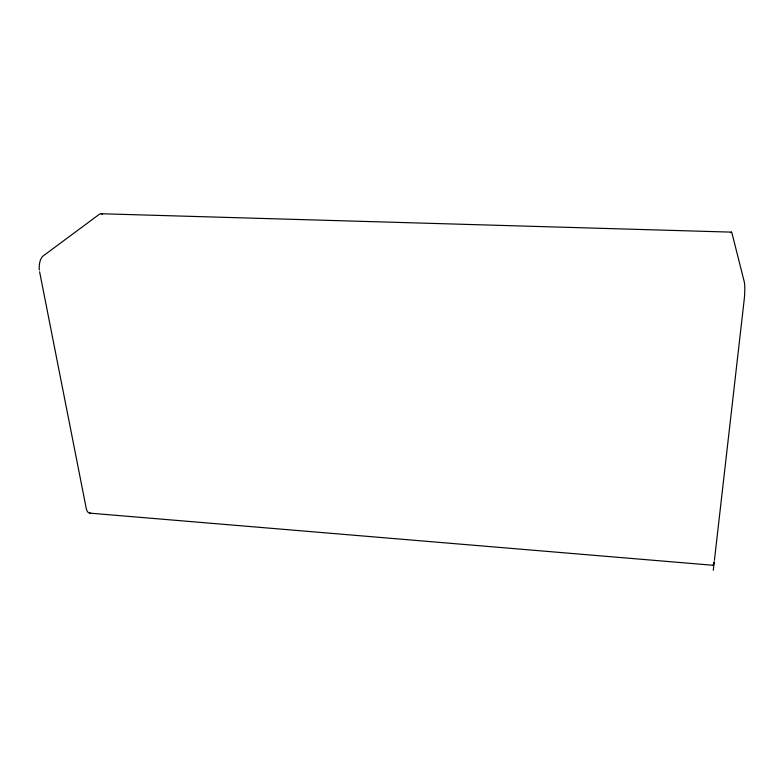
<?xml version="1.0" encoding="UTF-8"?>
<svg xmlns="http://www.w3.org/2000/svg" width="784" height="784" viewBox="0 0 784 784"><rect width="100%" height="100%" fill="white"/><g stroke="black" fill="none" stroke-linecap="round" stroke-linejoin="round"><path stroke-width="1.18" d="M713.283 570.262L714.224 561.785A12.348 1.362 -88.1 0 1 712.93 565.097M714.42 560.315L744.153 300.076A13.789 1.754 -86.5 0 0 744.29 281.917L731.884 232.848M99.313 214.316L43.296 255.839A12.23 6.252 -89.5 0 0 39.327 269.941M100.891 213.738L731.492 232.133M89.69 513.128L713.146 565.284M39.612 271.793L86.22 508.287A11.094 4.969 -82.2 0 0 90.483 513.05M731.031 232.632A12.377 1.392 -86.3 0 1 731.697 232.338M100.097 213.895A11.113 5.096 89.5 0 1 102.469 214.238"/></g></svg>
